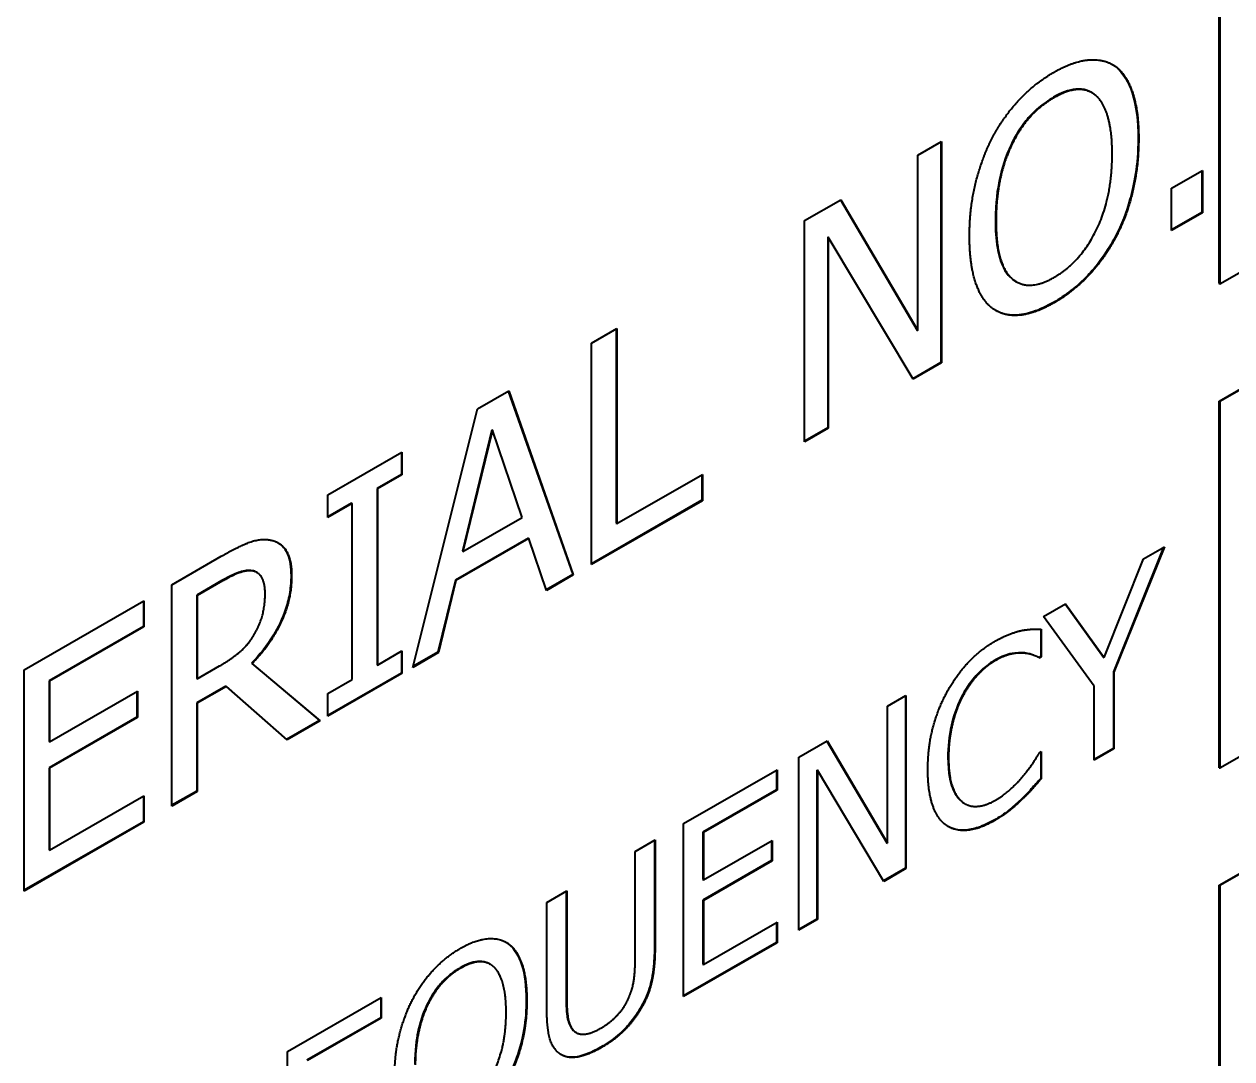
# Model space of a CAD drawing. Header units: inches. Extents: x 0 to 4752, y 0 to 3360.
# Drawn here: x 4304.91 to 4316.32, y 2293.1 to 2302.89 of the extents above; entities that cross this region are included whole.
import ezdxf

# ---------------------------------------------------------------- set-up
doc = ezdxf.new("R2010")
doc.units = ezdxf.units.IN
doc.header["$MEASUREMENT"] = 0
doc.layers.add('POWER SUPPLY CASE OUTLINE$0$가시적인 것(ISO)', color=3, linetype='Continuous', lineweight=40)
doc.layers.add('POWER SUPPLY CASE OUTLINE$0$가시적인 좁은 것(ISO)', color=3, linetype='Continuous', lineweight=35)

msp = doc.modelspace()

# ---------------------------------------------------------------- linework, layer by layer
at = {"layer": 'POWER SUPPLY CASE OUTLINE$0$가시적인 것(ISO)'}
for p, q in [((4316.211, 2300.432), (4335.162, 2311.345)), ((4316.205, 2299.324), (4335.156, 2310.236)), ((4335.162, 2310.233), (4316.211, 2299.32)), ((4316.211, 2295.854), (4335.162, 2306.767)), ((4316.205, 2294.745), (4335.156, 2305.658)), ((4335.162, 2305.655), (4316.211, 2294.742)), ((4316.205, 2300.435), (4316.205, 2303.902)), ((4316.211, 2303.899), (4316.211, 2300.432)), ((4315.221, 2302.491), (4315.227, 2302.488)), ((4314.995, 2302.245), (4315.001, 2302.241)), ((4313.355, 2301.649), (4313.58, 2301.778)), ((4313.574, 2301.775), (4313.574, 2299.688)), ((4313.58, 2301.778), (4313.58, 2299.685)), ((4313.355, 2299.992), (4313.355, 2301.649)), ((4315.755, 2301.338), (4316.046, 2301.505)), ((4316.04, 2301.502), (4316.04, 2301.108)), ((4316.046, 2301.505), (4316.046, 2301.105)), ((4315.755, 2300.938), (4315.755, 2301.338)), ((4312.284, 2301.032), (4312.626, 2301.229)), ((4312.623, 2301.227), (4313.35, 2299.995)), ((4312.626, 2301.229), (4313.355, 2299.992)), ((4316.04, 2301.108), (4315.755, 2300.944)), ((4316.046, 2301.105), (4315.755, 2300.938)), ((4316.04, 2301.108), (4316.046, 2301.105)), ((4312.284, 2298.939), (4312.284, 2301.032)), ((4312.503, 2300.876), (4312.503, 2299.072)), ((4312.503, 2300.876), (4312.509, 2300.873)), ((4313.31, 2299.53), (4312.509, 2300.873)), ((4312.509, 2300.873), (4312.509, 2299.068)), ((4314.282, 2300.455), (4314.288, 2300.452)), ((4316.205, 2300.435), (4316.211, 2300.432)), ((4310.269, 2299.871), (4310.509, 2300.01)), ((4310.504, 2300.007), (4310.504, 2298.168)), ((4310.509, 2300.01), (4310.509, 2298.165)), ((4313.35, 2299.995), (4313.355, 2299.992)), ((4310.269, 2297.778), (4310.269, 2299.871)), ((4313.574, 2299.688), (4313.307, 2299.534)), ((4313.58, 2299.685), (4313.31, 2299.53)), ((4313.574, 2299.688), (4313.58, 2299.685)), ((4309.191, 2299.251), (4309.487, 2299.421)), ((4309.483, 2299.419), (4310.092, 2297.683)), ((4309.487, 2299.421), (4310.097, 2297.68)), ((4316.205, 2295.857), (4316.205, 2299.324)), ((4316.205, 2299.324), (4316.211, 2299.32)), ((4316.211, 2299.32), (4316.211, 2295.854)), ((4308.58, 2296.806), (4309.191, 2299.251)), ((4309.327, 2299.051), (4309.049, 2297.905)), ((4309.327, 2299.051), (4309.333, 2299.048)), ((4312.503, 2299.072), (4312.284, 2298.946)), ((4312.509, 2299.068), (4312.284, 2298.939)), ((4312.503, 2299.072), (4312.509, 2299.068)), ((4309.333, 2299.048), (4309.054, 2297.902)), ((4309.613, 2298.223), (4309.333, 2299.048)), ((4307.777, 2298.436), (4308.478, 2298.84)), ((4308.472, 2298.837), (4308.472, 2298.63)), ((4308.478, 2298.84), (4308.478, 2298.626)), ((4308.472, 2298.63), (4308.242, 2298.497)), ((4308.478, 2298.626), (4308.247, 2298.494)), ((4308.472, 2298.63), (4308.478, 2298.626)), ((4310.509, 2298.165), (4311.318, 2298.63)), ((4311.312, 2298.627), (4311.312, 2298.386)), ((4311.318, 2298.63), (4311.318, 2298.382)), ((4308.242, 2298.497), (4308.242, 2296.831)), ((4308.242, 2298.497), (4308.247, 2298.494)), ((4308.247, 2298.494), (4308.247, 2296.828)), ((4307.777, 2298.222), (4307.777, 2298.436)), ((4311.312, 2298.386), (4310.269, 2297.785)), ((4311.318, 2298.382), (4310.269, 2297.778)), ((4311.312, 2298.386), (4311.318, 2298.382)), ((4308.001, 2298.358), (4307.777, 2298.229)), ((4308.007, 2298.355), (4307.777, 2298.222)), ((4308.001, 2298.358), (4308.007, 2298.355)), ((4308.007, 2296.69), (4308.007, 2298.355)), ((4309.054, 2297.902), (4309.613, 2298.223)), ((4310.504, 2298.168), (4310.509, 2298.165)), ((4309.674, 2298.027), (4308.983, 2297.629)), ((4309.679, 2298.024), (4308.988, 2297.626)), ((4309.674, 2298.027), (4309.679, 2298.024)), ((4309.843, 2297.533), (4309.679, 2298.024)), ((4315.679, 2297.941), (4315.204, 2296.763)), ((4315.688, 2297.947), (4315.21, 2296.76)), ((4315.489, 2297.832), (4315.688, 2297.947)), ((4306.302, 2297.587), (4306.769, 2297.856)), ((4309.049, 2297.905), (4309.054, 2297.902)), ((4315.117, 2296.898), (4315.489, 2297.832)), ((4307.102, 2297.706), (4307.108, 2297.703)), ((4310.092, 2297.683), (4309.842, 2297.539)), ((4310.097, 2297.68), (4309.843, 2297.533)), ((4310.092, 2297.683), (4310.097, 2297.68)), ((4306.302, 2295.494), (4306.302, 2297.587)), ((4306.776, 2297.626), (4306.537, 2297.488)), ((4306.782, 2297.623), (4306.543, 2297.485)), ((4308.983, 2297.629), (4308.818, 2296.95)), ((4308.988, 2297.626), (4308.824, 2296.946)), ((4308.983, 2297.629), (4308.988, 2297.626)), ((4306.537, 2297.488), (4306.537, 2296.701)), ((4306.537, 2297.488), (4306.543, 2297.485)), ((4306.543, 2297.485), (4306.543, 2296.698)), ((4304.906, 2296.783), (4306.038, 2297.435)), ((4306.033, 2297.432), (4306.033, 2297.191)), ((4306.038, 2297.435), (4306.038, 2297.188)), ((4314.544, 2297.288), (4314.753, 2297.408)), ((4314.75, 2297.407), (4315.112, 2296.902)), ((4314.753, 2297.408), (4315.117, 2296.898)), ((4315.022, 2296.629), (4314.544, 2297.288)), ((4306.033, 2297.191), (4305.141, 2296.677)), ((4306.038, 2297.188), (4305.146, 2296.674)), ((4306.033, 2297.191), (4306.038, 2297.188)), ((4314.517, 2297.167), (4314.517, 2296.908)), ((4314.522, 2297.167), (4314.522, 2296.904)), ((4308.247, 2296.828), (4308.478, 2296.961)), ((4308.472, 2296.957), (4308.472, 2296.75)), ((4308.478, 2296.961), (4308.478, 2296.747)), ((4308.824, 2296.946), (4308.58, 2296.806)), ((4308.818, 2296.95), (4308.582, 2296.814)), ((4308.818, 2296.95), (4308.824, 2296.946)), ((4314.517, 2296.908), (4314.502, 2296.899)), ((4314.502, 2296.899), (4314.508, 2296.896)), ((4314.522, 2296.904), (4314.508, 2296.896)), ((4314.517, 2296.908), (4314.522, 2296.904)), ((4315.112, 2296.902), (4315.117, 2296.898)), ((4304.906, 2294.69), (4304.906, 2296.783)), ((4306.543, 2296.698), (4306.754, 2296.82)), ((4307.054, 2296.844), (4307.698, 2296.304)), ((4307.054, 2296.844), (4307.059, 2296.841)), ((4307.059, 2296.841), (4307.703, 2296.301)), ((4308.242, 2296.831), (4308.247, 2296.828)), ((4305.141, 2296.677), (4305.146, 2296.674)), ((4305.141, 2296.677), (4305.141, 2296.104)), ((4305.146, 2296.674), (4305.146, 2296.101)), ((4306.537, 2296.701), (4306.543, 2296.698)), ((4308.472, 2296.75), (4307.777, 2296.35)), ((4308.478, 2296.747), (4307.777, 2296.343)), ((4307.777, 2296.557), (4308.007, 2296.69)), ((4308.472, 2296.75), (4308.478, 2296.747)), ((4315.204, 2296.763), (4315.21, 2296.76)), ((4315.204, 2296.763), (4315.204, 2296.039)), ((4315.21, 2296.76), (4315.21, 2296.036)), ((4305.146, 2296.101), (4305.978, 2296.58)), ((4305.972, 2296.576), (4305.972, 2296.335)), ((4305.978, 2296.58), (4305.978, 2296.332)), ((4306.813, 2296.628), (4306.537, 2296.469)), ((4306.819, 2296.624), (4306.543, 2296.466)), ((4306.813, 2296.628), (4306.819, 2296.624)), ((4307.391, 2296.121), (4306.819, 2296.624)), ((4307.777, 2296.343), (4307.777, 2296.557)), ((4313.068, 2296.438), (4313.243, 2296.539)), ((4313.243, 2296.539), (4313.243, 2294.904)), ((4315.022, 2295.928), (4315.022, 2296.629)), ((4306.537, 2296.469), (4306.537, 2295.636)), ((4306.537, 2296.469), (4306.543, 2296.466)), ((4306.543, 2296.466), (4306.543, 2295.633)), ((4313.068, 2295.143), (4313.068, 2296.438)), ((4313.238, 2296.536), (4313.238, 2294.907)), ((4305.972, 2296.335), (4305.141, 2295.856)), ((4305.978, 2296.332), (4305.146, 2295.853)), ((4305.972, 2296.335), (4305.978, 2296.332)), ((4307.698, 2296.304), (4307.386, 2296.125)), ((4307.703, 2296.301), (4307.391, 2296.121)), ((4307.698, 2296.304), (4307.703, 2296.301)), ((4305.141, 2296.104), (4305.146, 2296.101)), ((4312.231, 2295.956), (4312.499, 2296.11)), ((4312.496, 2296.108), (4313.062, 2295.147)), ((4312.499, 2296.11), (4313.068, 2295.143)), ((4314.509, 2296.003), (4314.522, 2296.011)), ((4314.517, 2296.008), (4314.517, 2295.755)), ((4314.522, 2296.011), (4314.522, 2295.752)), ((4315.204, 2296.039), (4315.022, 2295.935)), ((4315.21, 2296.036), (4315.022, 2295.928)), ((4315.204, 2296.039), (4315.21, 2296.036)), ((4305.141, 2295.856), (4305.146, 2295.853)), ((4305.141, 2295.856), (4305.141, 2295.079)), ((4305.146, 2295.853), (4305.146, 2295.076)), ((4312.231, 2294.321), (4312.231, 2295.956)), ((4316.205, 2295.857), (4316.211, 2295.854)), ((4311.14, 2295.328), (4312.025, 2295.837)), ((4312.02, 2295.834), (4312.02, 2295.647)), ((4312.025, 2295.837), (4312.025, 2295.644)), ((4312.401, 2295.835), (4312.407, 2295.832)), ((4312.401, 2295.835), (4312.401, 2294.425)), ((4313.033, 2294.782), (4312.407, 2295.832)), ((4312.407, 2295.832), (4312.407, 2294.422)), ((4314.517, 2295.755), (4314.522, 2295.752)), ((4306.537, 2295.636), (4306.302, 2295.501)), ((4306.543, 2295.633), (4306.302, 2295.494)), ((4306.537, 2295.636), (4306.543, 2295.633)), ((4312.02, 2295.647), (4311.323, 2295.246)), ((4312.025, 2295.644), (4311.328, 2295.243)), ((4312.02, 2295.647), (4312.025, 2295.644)), ((4305.146, 2295.076), (4306.038, 2295.59)), ((4306.033, 2295.587), (4306.033, 2295.345)), ((4306.038, 2295.59), (4306.038, 2295.342)), ((4313.795, 2295.52), (4313.8, 2295.516)), ((4314.329, 2295.554), (4314.334, 2295.551)), ((4306.033, 2295.345), (4304.906, 2294.697)), ((4306.038, 2295.342), (4304.906, 2294.69)), ((4306.033, 2295.345), (4306.038, 2295.342)), ((4311.14, 2293.693), (4311.14, 2295.328)), ((4310.683, 2295.064), (4310.871, 2295.173)), ((4310.865, 2295.169), (4310.865, 2294.156)), ((4310.871, 2295.173), (4310.871, 2294.152)), ((4311.323, 2295.246), (4311.323, 2294.798)), ((4311.323, 2295.246), (4311.328, 2295.243)), ((4311.328, 2295.243), (4311.328, 2294.795)), ((4311.328, 2294.795), (4311.978, 2295.169)), ((4311.973, 2295.166), (4311.973, 2294.979)), ((4311.978, 2295.169), (4311.978, 2294.975)), ((4305.141, 2295.079), (4305.146, 2295.076)), ((4310.683, 2294.039), (4310.683, 2295.064)), ((4313.062, 2295.147), (4313.068, 2295.143)), ((4311.973, 2294.979), (4311.323, 2294.605)), ((4311.978, 2294.975), (4311.328, 2294.601)), ((4311.973, 2294.979), (4311.978, 2294.975)), ((4313.238, 2294.907), (4313.03, 2294.787)), ((4313.243, 2294.904), (4313.033, 2294.782)), ((4313.238, 2294.907), (4313.243, 2294.904)), ((4311.323, 2294.798), (4311.328, 2294.795)), ((4316.205, 2291.279), (4316.205, 2294.745)), ((4316.205, 2294.745), (4316.211, 2294.742)), ((4316.211, 2294.742), (4316.211, 2291.276)), ((4309.848, 2294.583), (4310.036, 2294.692)), ((4310.03, 2294.688), (4310.03, 2293.675)), ((4310.036, 2294.692), (4310.036, 2293.671)), ((4311.323, 2294.605), (4311.323, 2293.998)), ((4311.323, 2294.605), (4311.328, 2294.601)), ((4311.328, 2294.601), (4311.328, 2293.994)), ((4309.848, 2293.563), (4309.848, 2294.583)), ((4311.328, 2293.994), (4312.025, 2294.396)), ((4312.02, 2294.392), (4312.02, 2294.205)), ((4312.025, 2294.396), (4312.025, 2294.202)), ((4312.401, 2294.425), (4312.231, 2294.328)), ((4312.407, 2294.422), (4312.231, 2294.321)), ((4312.401, 2294.425), (4312.407, 2294.422)), ((4312.02, 2294.205), (4311.14, 2293.699)), ((4312.025, 2294.202), (4311.14, 2293.693)), ((4312.02, 2294.205), (4312.025, 2294.202)), ((4309.306, 2294.001), (4309.312, 2293.998)), ((4311.323, 2293.998), (4311.328, 2293.994)), ((4307.397, 2293.172), (4308.282, 2293.682)), ((4308.282, 2293.682), (4308.282, 2293.488)), ((4308.277, 2293.679), (4308.277, 2293.492)), ((4308.277, 2293.492), (4307.58, 2293.09)), ((4308.282, 2293.488), (4307.585, 2293.087)), ((4308.277, 2293.492), (4308.282, 2293.488)), ((4310.121, 2293.354), (4310.127, 2293.351)), ((4307.397, 2291.537), (4307.397, 2293.172)), ((4309.98, 2293.145), (4309.983, 2293.143))]:
    msp.add_line(p, q, dxfattribs=at)
for points, degree in [([(4314.643, 2302.435), (4314.828, 2302.541), (4315.124, 2302.562), (4315.227, 2302.488)], 2), ([(4315.194, 2302.508), (4315.204, 2302.503), (4315.213, 2302.497), (4315.221, 2302.491)], 3), ([(4315.227, 2302.488), (4315.33, 2302.408), (4315.444, 2302.066), (4315.444, 2301.805)], 2), ([(4314.061, 2301.816), (4314.167, 2302.016), (4314.461, 2302.33), (4314.643, 2302.435)], 2), ([(4315.045, 2302.208), (4314.973, 2302.275), (4314.771, 2302.267), (4314.645, 2302.195)], 2), ([(4314.645, 2302.195), (4314.514, 2302.119), (4314.318, 2301.901), (4314.243, 2301.746)], 2), ([(4315.193, 2301.661), (4315.193, 2301.868), (4315.116, 2302.143), (4315.045, 2302.208)], 2), ([(4313.844, 2300.884), (4313.844, 2301.146), (4313.957, 2301.612), (4314.061, 2301.816)], 2), ([(4315.444, 2301.805), (4315.444, 2301.551), (4315.333, 2301.074), (4315.227, 2300.875)], 2), ([(4314.243, 2301.746), (4314.171, 2301.598), (4314.095, 2301.232), (4314.095, 2301.028)], 2), ([(4314.645, 2300.495), (4314.896, 2300.64), (4315.193, 2301.249), (4315.193, 2301.661)], 2), ([(4314.095, 2301.028), (4314.095, 2300.616), (4314.394, 2300.351), (4314.645, 2300.495)], 2), ([(4314.059, 2300.202), (4313.955, 2300.281), (4313.844, 2300.626), (4313.844, 2300.884)], 2), ([(4315.227, 2300.875), (4315.116, 2300.665), (4314.821, 2300.356), (4314.643, 2300.253)], 2), ([(4314.643, 2300.253), (4314.46, 2300.148), (4314.167, 2300.123), (4314.059, 2300.202)], 2), ([(4306.769, 2297.856), (4306.924, 2297.945), (4307.134, 2298.027), (4307.229, 2298.011)], 2), ([(4307.229, 2298.011), (4307.325, 2297.995), (4307.435, 2297.836), (4307.435, 2297.671)], 2), ([(4307.069, 2297.717), (4307.018, 2297.726), (4306.882, 2297.68), (4306.782, 2297.623)], 2), ([(4307.102, 2297.706), (4307.091, 2297.713), (4307.078, 2297.717), (4307.064, 2297.72)], 3), ([(4307.184, 2297.505), (4307.184, 2297.596), (4307.128, 2297.705), (4307.069, 2297.717)], 2), ([(4307.435, 2297.671), (4307.435, 2297.442), (4307.232, 2297.015), (4307.059, 2296.841)], 2), ([(4307.081, 2297.116), (4307.134, 2297.205), (4307.184, 2297.396), (4307.184, 2297.505)], 2), ([(4306.754, 2296.82), (4306.858, 2296.88), (4307.024, 2297.017), (4307.081, 2297.116)], 2), ([(4314.086, 2297.053), (4314.157, 2297.094), (4314.282, 2297.142), (4314.334, 2297.154)], 2), ([(4314.334, 2297.154), (4314.38, 2297.163), (4314.475, 2297.169), (4314.522, 2297.167)], 2), ([(4313.626, 2296.563), (4313.711, 2296.722), (4313.943, 2296.971), (4314.086, 2297.053)], 2), ([(4314.348, 2296.94), (4314.294, 2296.944), (4314.167, 2296.914), (4314.085, 2296.867)], 2), ([(4314.508, 2296.896), (4314.482, 2296.908), (4314.404, 2296.937), (4314.348, 2296.94)], 2), ([(4314.085, 2296.867), (4313.994, 2296.815), (4313.833, 2296.636), (4313.772, 2296.518)], 2), ([(4313.45, 2295.839), (4313.45, 2296.044), (4313.54, 2296.401), (4313.626, 2296.563)], 2), ([(4313.772, 2296.518), (4313.712, 2296.401), (4313.646, 2296.109), (4313.646, 2295.952)], 2), ([(4314.359, 2295.786), (4314.41, 2295.85), (4314.487, 2295.966), (4314.509, 2296.003)], 2), ([(4313.646, 2295.952), (4313.646, 2295.783), (4313.716, 2295.581), (4313.776, 2295.533)], 2), ([(4313.627, 2295.31), (4313.543, 2295.367), (4313.45, 2295.632), (4313.45, 2295.839)], 2), ([(4314.085, 2295.547), (4314.166, 2295.594), (4314.305, 2295.72), (4314.359, 2295.786)], 2), ([(4314.522, 2295.752), (4314.475, 2295.699), (4314.393, 2295.605), (4314.334, 2295.551)], 2), ([(4313.771, 2295.536), (4313.778, 2295.53), (4313.786, 2295.525), (4313.795, 2295.52)], 3), ([(4313.776, 2295.533), (4313.836, 2295.486), (4313.995, 2295.496), (4314.085, 2295.547)], 2), ([(4314.334, 2295.551), (4314.273, 2295.491), (4314.167, 2295.407), (4314.082, 2295.358)], 2), ([(4314.082, 2295.358), (4313.945, 2295.278), (4313.712, 2295.252), (4313.627, 2295.31)], 2), ([(4308.578, 2293.664), (4308.66, 2293.821), (4308.891, 2294.067), (4309.033, 2294.149)], 2), ([(4309.033, 2294.149), (4309.177, 2294.232), (4309.409, 2294.248), (4309.489, 2294.189)], 2), ([(4309.461, 2294.207), (4309.468, 2294.202), (4309.476, 2294.197), (4309.483, 2294.192)], 3), ([(4309.489, 2294.189), (4309.569, 2294.128), (4309.659, 2293.86), (4309.659, 2293.656)], 2), ([(4310.871, 2294.152), (4310.871, 2293.982), (4310.812, 2293.703), (4310.736, 2293.576)], 2), ([(4310.622, 2293.679), (4310.658, 2293.762), (4310.683, 2293.929), (4310.683, 2294.039)], 2), ([(4309.034, 2293.961), (4308.932, 2293.902), (4308.778, 2293.732), (4308.72, 2293.611)], 2), ([(4309.347, 2293.972), (4309.291, 2294.024), (4309.133, 2294.018), (4309.034, 2293.961)], 2), ([(4309.463, 2293.543), (4309.463, 2293.706), (4309.402, 2293.921), (4309.347, 2293.972)], 2), ([(4308.408, 2292.936), (4308.408, 2293.142), (4308.497, 2293.506), (4308.578, 2293.664)], 2), ([(4308.72, 2293.611), (4308.664, 2293.495), (4308.604, 2293.207), (4308.604, 2293.048)], 2), ([(4309.659, 2293.656), (4309.659, 2293.338), (4309.444, 2292.801), (4309.258, 2292.62)], 2), ([(4310.036, 2293.671), (4310.036, 2293.557), (4310.061, 2293.418), (4310.096, 2293.376)], 2), ([(4310.359, 2293.394), (4310.447, 2293.444), (4310.585, 2293.591), (4310.622, 2293.679)], 2), ([(4310.736, 2293.576), (4310.668, 2293.461), (4310.49, 2293.283), (4310.359, 2293.208)], 2), ([(4309.034, 2292.631), (4309.23, 2292.744), (4309.463, 2293.221), (4309.463, 2293.543)], 2), ([(4309.983, 2293.143), (4309.908, 2293.185), (4309.848, 2293.388), (4309.848, 2293.563)], 2), ([(4310.091, 2293.38), (4310.1, 2293.369), (4310.11, 2293.361), (4310.121, 2293.354)], 3), ([(4310.096, 2293.376), (4310.134, 2293.332), (4310.265, 2293.34), (4310.359, 2293.394)], 2), ([(4310.359, 2293.208), (4310.234, 2293.136), (4310.048, 2293.105), (4309.983, 2293.143)], 2)]:
    msp.add_open_spline(points, degree=degree, dxfattribs=at)
for points, knots in [([(4315.221, 2302.491), (4315.3, 2302.429), (4315.35, 2302.335), (4315.423, 2302.116), (4315.439, 2301.965), (4315.439, 2301.808)], [-0.1261355, -0.1261355, -0.1261355, -0.1261355, -0.0717246, -0.0717246, 0, 0, 0, 0]), ([(4314.995, 2302.245), (4314.982, 2302.252), (4314.968, 2302.258), (4314.921, 2302.274), (4314.886, 2302.277), (4314.782, 2302.267), (4314.711, 2302.239), (4314.639, 2302.198)], [-0.06978956, -0.06978956, -0.06978956, -0.06978956, -0.05975243, -0.05975243, -0.03820493, -0.03820493, 0, 0, 0, 0]), ([(4314.639, 2302.198), (4314.591, 2302.17), (4314.544, 2302.138), (4314.443, 2302.052), (4314.404, 2302.008), (4314.322, 2301.906), (4314.276, 2301.83), (4314.237, 2301.749)], [-0.06417093, -0.06417093, -0.06417093, -0.06417093, -0.05011322, -0.05011322, -0.03373142, -0.03373142, 0, 0, 0, 0]), ([(4315.439, 2301.808), (4315.439, 2301.553), (4315.397, 2301.36), (4315.328, 2301.113), (4315.283, 2300.994), (4315.221, 2300.878)], [-0.1017254, -0.1017254, -0.1017254, -0.1017254, -0.0492853, -0.0492853, 0, 0, 0, 0]), ([(4314.237, 2301.749), (4314.184, 2301.64), (4314.15, 2301.527), (4314.109, 2301.332), (4314.089, 2301.203), (4314.089, 2301.031)], [-0.1789326, -0.1789326, -0.1789326, -0.1789326, -0.0787515, -0.0787515, 0, 0, 0, 0]), ([(4314.089, 2301.031), (4314.089, 2300.942), (4314.094, 2300.854), (4314.12, 2300.705), (4314.138, 2300.64), (4314.203, 2300.51), (4314.248, 2300.475), (4314.282, 2300.455)], [-0.13348565, -0.13348565, -0.13348565, -0.13348565, -0.11285313, -0.11285313, -0.09521007, -0.09521007, -0.07037467, -0.07037467, -0.07037467, -0.07037467]), ([(4315.221, 2300.878), (4315.185, 2300.81), (4315.145, 2300.744), (4315.044, 2300.601), (4314.993, 2300.545), (4314.859, 2300.405), (4314.749, 2300.321), (4314.638, 2300.257)], [-0.09005279, -0.09005279, -0.09005279, -0.09005279, -0.07665114, -0.07665114, -0.05930061, -0.05930061, 0, 0, 0, 0]), ([(4314.638, 2300.257), (4314.573, 2300.219), (4314.508, 2300.189), (4314.385, 2300.148), (4314.328, 2300.138), (4314.205, 2300.136), (4314.144, 2300.151), (4314.09, 2300.182)], [-0.1163961, -0.1163961, -0.1163961, -0.1163961, -0.0820659, -0.0820659, -0.0500318, -0.0500318, -0.0094393, -0.0094393, -0.0094393, -0.0094393]), ([(4307.304, 2297.985), (4307.312, 2297.981), (4307.319, 2297.975), (4307.356, 2297.946), (4307.38, 2297.916), (4307.421, 2297.82), (4307.429, 2297.749), (4307.429, 2297.674)], [-0.06474212, -0.06474212, -0.06474212, -0.06474212, -0.05873914, -0.05873914, -0.0341321, -0.0341321, 0, 0, 0, 0]), ([(4307.064, 2297.72), (4307.027, 2297.727), (4306.987, 2297.721), (4306.914, 2297.696), (4306.863, 2297.676), (4306.776, 2297.626)], [-0.1096687, -0.1096687, -0.1096687, -0.1096687, -0.0458841, -0.0458841, 0, 0, 0, 0]), ([(4307.429, 2297.674), (4307.429, 2297.624), (4307.425, 2297.572), (4307.409, 2297.468), (4307.397, 2297.417), (4307.349, 2297.266), (4307.304, 2297.18), (4307.202, 2297.01), (4307.131, 2296.922), (4307.054, 2296.844)], [-0.1073122, -0.1073122, -0.1073122, -0.1073122, -0.0901283, -0.0901283, -0.0742329, -0.0742329, -0.0438127, -0.0438127, 0, 0, 0, 0]), ([(4314.343, 2296.944), (4314.292, 2296.947), (4314.248, 2296.938), (4314.178, 2296.922), (4314.128, 2296.898), (4314.079, 2296.87)], [-0.03844355, -0.03844355, -0.03844355, -0.03844355, -0.02591263, -0.02591263, 0, 0, 0, 0]), ([(4314.502, 2296.899), (4314.481, 2296.909), (4314.459, 2296.917), (4314.409, 2296.937), (4314.375, 2296.942), (4314.343, 2296.944)], [-0.0348063, -0.0348063, -0.0348063, -0.0348063, -0.0198818, -0.0198818, 0, 0, 0, 0]), ([(4314.079, 2296.87), (4314.047, 2296.852), (4314.015, 2296.829), (4313.948, 2296.772), (4313.918, 2296.741), (4313.845, 2296.656), (4313.802, 2296.591), (4313.766, 2296.522)], [-0.05575406, -0.05575406, -0.05575406, -0.05575406, -0.04354167, -0.04354167, -0.02953823, -0.02953823, 0, 0, 0, 0]), ([(4313.766, 2296.522), (4313.717, 2296.425), (4313.69, 2296.33), (4313.649, 2296.153), (4313.64, 2296.051), (4313.64, 2295.955)], [-0.07384393, -0.07384393, -0.07384393, -0.07384393, -0.04388733, -0.04388733, 0, 0, 0, 0]), ([(4313.64, 2295.955), (4313.64, 2295.796), (4313.663, 2295.714), (4313.703, 2295.612), (4313.732, 2295.567), (4313.771, 2295.536)], [-0.06072561, -0.06072561, -0.06072561, -0.06072561, -0.03211034, -0.03211034, 0, 0, 0, 0]), ([(4314.517, 2295.755), (4314.487, 2295.722), (4314.458, 2295.689), (4314.397, 2295.62), (4314.362, 2295.585), (4314.329, 2295.554)], [-0.03564815, -0.03564815, -0.03564815, -0.03564815, -0.01842159, -0.01842159, 0, 0, 0, 0]), ([(4314.329, 2295.554), (4314.291, 2295.518), (4314.253, 2295.483), (4314.174, 2295.42), (4314.124, 2295.388), (4314.077, 2295.361)], [-0.04951884, -0.04951884, -0.04951884, -0.04951884, -0.02524297, -0.02524297, 0, 0, 0, 0]), ([(4314.077, 2295.361), (4314.027, 2295.332), (4313.977, 2295.309), (4313.883, 2295.277), (4313.837, 2295.268), (4313.738, 2295.264), (4313.687, 2295.275), (4313.643, 2295.3)], [-0.08970536, -0.08970536, -0.08970536, -0.08970536, -0.06354156, -0.06354156, -0.03867003, -0.03867003, -0.00547756, -0.00547756, -0.00547756, -0.00547756]), ([(4309.483, 2294.192), (4309.544, 2294.145), (4309.583, 2294.072), (4309.641, 2293.899), (4309.653, 2293.781), (4309.653, 2293.659)], [-0.09950616, -0.09950616, -0.09950616, -0.09950616, -0.05615759, -0.05615759, 0, 0, 0, 0]), ([(4310.865, 2294.156), (4310.865, 2294.09), (4310.862, 2294.021), (4310.842, 2293.858), (4310.825, 2293.798), (4310.796, 2293.706), (4310.767, 2293.642), (4310.73, 2293.58)], [-0.04603098, -0.04603098, -0.04603098, -0.04603098, -0.03795406, -0.03795406, -0.02712384, -0.02712384, 0, 0, 0, 0]), ([(4309.306, 2294.001), (4309.296, 2294.007), (4309.285, 2294.012), (4309.248, 2294.024), (4309.221, 2294.026), (4309.14, 2294.018), (4309.085, 2293.997), (4309.028, 2293.964)], [-0.05452309, -0.05452309, -0.05452309, -0.05452309, -0.04668159, -0.04668159, -0.0298476, -0.0298476, 0, 0, 0, 0]), ([(4309.028, 2293.964), (4308.991, 2293.943), (4308.954, 2293.917), (4308.875, 2293.851), (4308.845, 2293.816), (4308.781, 2293.737), (4308.745, 2293.677), (4308.714, 2293.614)], [-0.05013354, -0.05013354, -0.05013354, -0.05013354, -0.03915095, -0.03915095, -0.02635267, -0.02635267, 0, 0, 0, 0]), ([(4308.714, 2293.614), (4308.673, 2293.529), (4308.646, 2293.44), (4308.614, 2293.286), (4308.599, 2293.185), (4308.599, 2293.052)], [-0.13794, -0.13794, -0.13794, -0.13794, -0.0612408, -0.0612408, 0, 0, 0, 0]), ([(4309.653, 2293.659), (4309.653, 2293.569), (4309.647, 2293.474), (4309.616, 2293.291), (4309.594, 2293.203), (4309.536, 2293.043), (4309.495, 2292.946), (4309.379, 2292.762), (4309.319, 2292.688), (4309.252, 2292.624)], [-0.1987013, -0.1987013, -0.1987013, -0.1987013, -0.1363702, -0.1363702, -0.0816912, -0.0816912, -0.0373803, -0.0373803, 0, 0, 0, 0]), ([(4310.03, 2293.675), (4310.03, 2293.567), (4310.038, 2293.513), (4310.052, 2293.443), (4310.067, 2293.407), (4310.091, 2293.38)], [-0.03660059, -0.03660059, -0.03660059, -0.03660059, -0.02245525, -0.02245525, 0, 0, 0, 0]), ([(4310.73, 2293.58), (4310.708, 2293.541), (4310.684, 2293.505), (4310.624, 2293.428), (4310.594, 2293.396), (4310.505, 2293.307), (4310.426, 2293.253), (4310.353, 2293.211)], [-0.06002364, -0.06002364, -0.06002364, -0.06002364, -0.05048049, -0.05048049, -0.03855798, -0.03855798, 0, 0, 0, 0]), ([(4310.353, 2293.211), (4310.309, 2293.186), (4310.264, 2293.163), (4310.181, 2293.133), (4310.144, 2293.123), (4310.059, 2293.116), (4310.016, 2293.124), (4309.979, 2293.145)], [-0.07265851, -0.07265851, -0.07265851, -0.07265851, -0.04900249, -0.04900249, -0.02818557, -0.02818557, -0.00045948, -0.00045948, -0.00045948, -0.00045948])]:
    msp.add_open_spline(points, degree=3, knots=knots, dxfattribs=at)
at = {"layer": 'POWER SUPPLY CASE OUTLINE$0$가시적인 좁은 것(ISO)'}
for p, q in [((4314.639, 2302.198), (4314.645, 2302.195)), ((4315.439, 2301.808), (4315.444, 2301.805)), ((4314.237, 2301.749), (4314.243, 2301.746)), ((4314.089, 2301.031), (4314.095, 2301.028)), ((4315.221, 2300.878), (4315.227, 2300.875)), ((4314.638, 2300.257), (4314.643, 2300.253)), ((4307.064, 2297.72), (4307.069, 2297.717)), ((4306.776, 2297.626), (4306.782, 2297.623)), ((4307.429, 2297.674), (4307.435, 2297.671)), ((4314.343, 2296.944), (4314.348, 2296.94)), ((4314.079, 2296.87), (4314.085, 2296.867)), ((4313.766, 2296.522), (4313.772, 2296.518)), ((4313.64, 2295.955), (4313.646, 2295.952)), ((4313.771, 2295.536), (4313.776, 2295.533)), ((4314.077, 2295.361), (4314.082, 2295.358)), ((4309.483, 2294.192), (4309.489, 2294.189)), ((4310.865, 2294.156), (4310.871, 2294.152)), ((4309.028, 2293.964), (4309.034, 2293.961)), ((4308.714, 2293.614), (4308.72, 2293.611)), ((4309.653, 2293.659), (4309.659, 2293.656)), ((4310.03, 2293.675), (4310.036, 2293.671)), ((4310.73, 2293.58), (4310.736, 2293.576)), ((4310.091, 2293.38), (4310.096, 2293.376)), ((4310.353, 2293.211), (4310.359, 2293.208))]:
    msp.add_line(p, q, dxfattribs=at)

doc.saveas('drawing.dxf')
